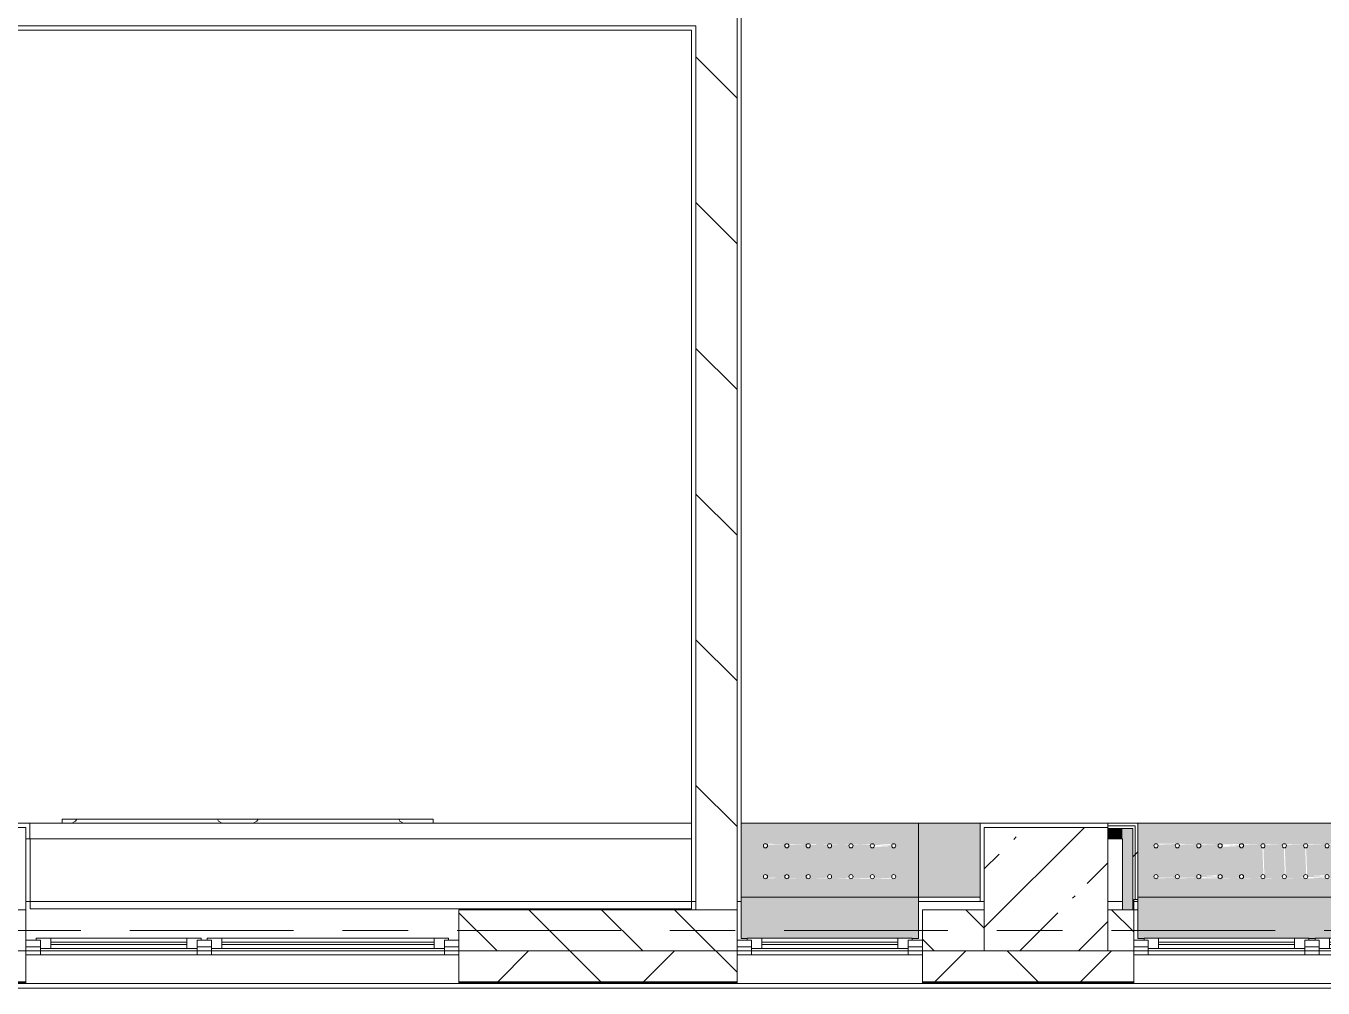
# Model space of a CAD drawing. Header units: millimetres. Extents: x 54725 to 263872, y -8553 to 29614.
# Drawn here: x 154122 to 160415, y -280 to 4390 of the extents above; entities that cross this region are included whole.
import ezdxf

# ---------------------------------------------------------------- set-up
doc = ezdxf.new("R2010")
doc.units = ezdxf.units.MM
doc.linetypes.add('Осевая', pattern=[1587.5, 317.5, -238.125, 793.75, -238.125])
for name, color, linetype, lineweight, true_color in [('A-FLOR-1', 7, 'Continuous', 5, 0xaaaaaa), ('I-WALL-1', 7, 'Continuous', 5, 0xe7e7e7), ('I-WALL-2', 7, 'Continuous', 9, 0xe7e7e7), ('Знаки-1', 7, 'Continuous', 5, 0x787878), ('Знаки-3', 7, 'Continuous', 5, 0xd7cfbf)]:
    doc.layers.add(name, color=color, linetype=linetype, lineweight=lineweight, true_color=true_color)
for name, color, linetype, lineweight in [('A-GLAZ-2', 7, 'Continuous', 5), ('A-WALL', 7, 'Continuous', 9), ('A-WALL-4', 7, 'Continuous', 5), ('I-WALL-3', 7, 'Continuous', 5), ('S-COLS', 7, 'Continuous', 5), ('Знаки', 7, 'Continuous', 5), ('Оси-2', 7, 'Осевая', 9)]:
    doc.layers.add(name, color=color, linetype=linetype, lineweight=lineweight)
pattern_1 = [(45, (136861.56, 0), (-530.33, 530.33), []), (135, (136861.56, 0), (-530.33, -530.33), [])]

# ---------------------------------------------------------------- blocks, each defined once
blk = doc.blocks.new('120_Окно_СКБ_2Ст - 120_Окно_СКБ_2Ст 2100х2500 _мал створка справа_-22445857-Общий план 1 этажа с размещением фрагментов 1_10-1_12')
at = {"layer": 'A-GLAZ-2'}
for p, q in [((-1050, -127), (-1050, -57)), ((-1050, -57), (-980, -57)), ((1050, -57), (-1050, -57)), ((-980, -57), (-980, -127)), ((150, -127), (150, -57)), ((150, -57), (220, -57)), ((220, -57), (220, -127)), ((980, -127), (980, -57)), ((980, -57), (1050, -57)), ((1050, -57), (1050, -127)), ((150, -87), (-980, -87)), ((-980, -87), (-980, -127)), ((-930, -137), (-930, -87)), ((-930, -107), (100, -107)), ((100, -117), (-930, -117)), ((100, -137), (100, -87)), ((150, -127), (150, -87)), ((980, -87), (220, -87)), ((220, -87), (220, -127)), ((270, -137), (270, -87)), ((270, -107), (930, -107)), ((930, -117), (270, -117)), ((930, -137), (930, -87)), ((980, -127), (980, -87)), ((-980, -127), (-1050, -127)), ((-1050, -127), (-1000, -127)), ((-980, -127), (-1000, -127)), ((-1000, -127), (-1000, -137)), ((-1000, -137), (170, -137)), ((170, -137), (-1000, -137)), ((220, -127), (150, -127)), ((170, -127), (150, -127)), ((170, -127), (200, -127)), ((170, -137), (170, -127)), ((220, -127), (200, -127)), ((200, -127), (200, -137)), ((200, -137), (1000, -137)), ((1000, -137), (200, -137)), ((1050, -127), (980, -127)), ((1000, -127), (980, -127)), ((1000, -127), (1050, -127)), ((1000, -137), (1000, -127))]:
    blk.add_line(p, q, dxfattribs=at)
blk = doc.blocks.new('120_Окно_СКБ_1Ст - 120_Окно_СКБ_1Ст 900х2500_h_-V153-Общий план 1 этажа с размещением фрагментов 1_10-1_12')
at = {"layer": 'A-GLAZ-2'}
for p, q in [((-450, -127), (-450, -57)), ((-450, -57), (-380, -57)), ((450, -57), (-450, -57)), ((-380, -57), (-380, -127)), ((380, -127), (380, -57)), ((380, -57), (450, -57)), ((450, -57), (450, -127)), ((380, -87), (-380, -87)), ((-380, -87), (-380, -127)), ((-330, -137), (-330, -87)), ((-330, -107), (330, -107)), ((330, -117), (-330, -117)), ((330, -137), (330, -87)), ((380, -127), (380, -87)), ((-380, -127), (-450, -127)), ((-450, -127), (-400, -127)), ((-380, -127), (-400, -127)), ((-400, -127), (-400, -137)), ((-400, -137), (400, -137)), ((400, -137), (-400, -137)), ((450, -127), (380, -127)), ((400, -127), (380, -127)), ((400, -127), (450, -127)), ((400, -137), (400, -127))]:
    blk.add_line(p, q, dxfattribs=at)
blk = doc.blocks.new('120_Окно_СКБ_2Ст - 120_Окно_СКБ_2Ст 2800х2500_створка_-22445922-Общий план 1 этажа с размещением фрагментов 1_10-1_12')
at = {"layer": 'A-GLAZ-2'}
for p, q in [((-1400, -127), (-1400, -57)), ((-1400, -57), (-1330, -57)), ((1400, -57), (-1400, -57)), ((-1330, -57), (-1330, -127)), ((500, -127), (500, -57)), ((500, -57), (570, -57)), ((570, -57), (570, -127)), ((1330, -127), (1330, -57)), ((1330, -57), (1400, -57)), ((1400, -57), (1400, -127)), ((500, -87), (-1330, -87)), ((-1330, -87), (-1330, -127)), ((-1280, -137), (-1280, -87)), ((-1280, -107), (450, -107)), ((450, -117), (-1280, -117)), ((450, -137), (450, -87)), ((500, -127), (500, -87)), ((1330, -87), (570, -87)), ((570, -87), (570, -127)), ((620, -137), (620, -87)), ((620, -107), (1280, -107)), ((1280, -117), (620, -117)), ((1280, -137), (1280, -87)), ((1330, -127), (1330, -87)), ((-1330, -127), (-1400, -127)), ((-1400, -127), (-1350, -127)), ((-1330, -127), (-1350, -127)), ((-1350, -127), (-1350, -137)), ((-1350, -137), (520, -137)), ((520, -137), (-1350, -137)), ((570, -127), (500, -127)), ((520, -127), (500, -127)), ((520, -127), (550, -127)), ((520, -137), (520, -127)), ((570, -127), (550, -127)), ((550, -127), (550, -137)), ((550, -137), (1350, -137)), ((1350, -137), (550, -137)), ((1400, -127), (1330, -127)), ((1350, -127), (1330, -127)), ((1350, -127), (1400, -127)), ((1350, -137), (1350, -127))]:
    blk.add_line(p, q, dxfattribs=at)
blk = doc.blocks.new('BSC_Колонна _Прямоугольная - 600х600-V216-Общий план 1 этажа с размещением фрагментов 1_10-1_12')
at = {"layer": 'S-COLS'}
h = blk.add_hatch(dxfattribs=at)
h.set_pattern_fill('FP_165', color=256, style=0, pattern_type=2)
h.set_pattern_definition([(45, (-22210, -200), (-285.123, 285.123), []), (45, (-21924.88, -200), (-285.123, 285.123), [504.031, -100.806, 16.764, -84.042])])
h.paths.add_polyline_path([(-76.5, -300), (300, -300), (300, 300), (-300, 300), (-300, -300)])
for p, q in [((300, 300), (-300, 300)), ((-300, 300), (-300, -300)), ((300, -300), (300, 300)), ((-300, -300), (300, -300))]:
    blk.add_line(p, q, dxfattribs=at)
blk = doc.blocks.new('Съемный металлический экран с перфорацией - E1-V250-Общий план 1 этажа с размещением фрагментов 1_10-1_12')
at = {"layer": 'Знаки-1'}
h = blk.add_hatch(dxfattribs=at)
h.set_pattern_fill('FP_196', color=256, style=0, pattern_type=2)
h.set_pattern_definition([(0, (-17342.03, -520), (0, 254), [68.059, -371.882]), (60, (-17215.03, -485.97), (-219.9705, 127), [68.059, -371.882]), (120, (-17181, -358.97), (-219.9705, -127), [68.059, -371.882]), (30, (-17273.97, -520), (-5e-05, 508), [68.059, -439.941]), (30, (-17400.97, -300.03), (-5e-05, 508), [68.059, -439.941]), (150, (-17342.03, -520), (-439.941, -254), [68.059, -439.941]), (150, (-17215.03, -300.03), (-439.941, -254), [68.059, -439.941]), (90, (-17181, -427.03), (-439.941, 254), [68.059, -439.941]), (90, (-17435, -427.03), (-439.941, 254), [68.059, -439.941])])
h.paths.add_polyline_path([(1800, 0), (1800, 20), (0, 20), (0, 0), (503.3, 0)])
at = {"layer": 'Знаки'}
for p, q in [((1800, 20), (0, 20)), ((0, 20), (0, 0)), ((1800, 0), (1800, 20))]:
    blk.add_line(p, q, dxfattribs=at)
blk = doc.blocks.new('Зашивка радиатора_ с перфорацией М1 - Зашивка радиатора_ с перфорацией М1-V262-Общий план 1 этажа с размещением фрагментов 1_10-1_12')
at = {"layer": 'Знаки-3'}
blk.add_hatch(color=256, dxfattribs=at).paths.add_polyline_path([(-399.8, 380), (-430, 379), (-430, 180), (430, 180), (430, 380), (-399.8, 379)])
h = blk.add_hatch(color=256, dxfattribs=at)
h.paths.add_polyline_path([(430.2, 180), (-430, 179.9), (-430, -179.9), (430.2, -179.9), (430.2, 90.4)])
h.paths.add_polyline_path([(430, 179.8), (430, 179.8), (333.1, 90.4)])
h.paths.add_polyline_path([(-206.5, 90.4), (320.9, 85.4), (320.9, 75.4), (312.2, 70.4), (303.6, 75.4), (303.8, 85.7), (302.2, 89), (217.2, 85.4), (217.2, 75.4), (208.5, 70.4), (199.8, 75.4), (199.8, 85.4), (198.5, 89), (113.4, 85.4), (113.4, 75.4), (104.7, 70.4), (96.1, 75.4), (96.1, 85.4), (94.7, 89), (9.7, 85.4), (9.7, 75.4), (1, 70.4), (-7.7, 75.4), (-7.7, 85.4), (-8.7, 89), (-94.1, 85.4), (-94.1, 75.4), (-102.8, 70.4), (-111.4, 75.4), (-111.4, 85.4), (-112.4, 89), (-197.8, 85.4), (-197.8, 75.4), (-206.5, 70.4), (-215.2, 75.4), (-215.2, 85.4), (-216.2, 89), (-301.6, 85.4), (-301.6, 75.4), (-310.3, 70.4), (-318.9, 75.4), (-318.9, 85.4), (-310.3, 90.4), (-307.7, 90), (-209.1, 90)])
h.paths.add_polyline_path([(-300.6, -67.1), (-300.6, -72.2), (-216.2, -67.1)])
h.paths.add_polyline_path([(102.2, -60), (111.8, -62.6), (114.4, -72.2), (114.4, -78.3), (199.8, -74.6), (199.8, -64.6), (208.5, -59.6), (217.2, -64.6), (217.2, -74.6), (218.2, -78.3), (303.3, -74), (303.6, -64.6), (312.2, -59.6), (320.9, -64.6), (320.9, -74.6), (312.2, -79.6), (309.7, -79.3), (-318.9, -74.6), (-318.9, -64.6), (-310.3, -59.6), (-301.6, -64.6), (-300.6, -67.1), (-213.6, -62.6), (-203.9, -60), (-196.8, -67.1), (-199.4, -76.7), (-196.5, -78.3), (-111.4, -74.6), (-111.4, -64.6), (-102.8, -59.6), (-94.1, -64.6), (-94.1, -74.6), (-92.8, -78.3), (-7.7, -74.6), (-7.7, -64.6), (1, -59.6), (9.7, -64.6), (9.7, -74.6), (10.7, -78.3), (96.1, -74.6), (96.1, -64.6), (99.7, -61)])
h.paths.add_polyline_path([(-216.2, -72.2), (-303.2, -76.7), (-300.3, -78.3), (-215.2, -74.6)])
at = {"layer": 'Знаки'}
for p, q in [((-399.8, 380), (-430, 380)), ((-430, 380), (-430, 180)), ((430, 380), (400.2, 380)), ((430, 180), (430, 380)), ((-430, 180), (430, 180)), ((430.2, 180), (-430, 180)), ((-430, 180), (-430, -179.9)), ((430.2, -179.9), (430.2, 180)), ((-430, -179.9), (430.2, -179.9))]:
    blk.add_line(p, q, dxfattribs=at)
for centre, start, end in [((-310.3, 80.4), 180, 0), ((-310.3, 80.4), 0, 180), ((-206.5, 80.4), 0, 180), ((-206.5, 80.4), 180, 360), ((-102.8, 80.4), 0, 180), ((-102.8, 80.4), 180, 0), ((1, 80.4), 0, 180), ((1, 80.4), 180, 0), ((104.7, 80.4), 0, 180), ((104.7, 80.4), 180, 360), ((208.5, 80.4), 0, 180), ((208.5, 80.4), 180, 0), ((312.2, 80.4), 0, 180), ((312.2, 80.4), 180, 0), ((-310.3, -69.6), 0, 180), ((-206.5, -69.6), 0, 180), ((-102.8, -69.6), 0, 180), ((1, -69.6), 0, 180), ((104.7, -69.6), 0, 180), ((208.5, -69.6), 0, 180), ((312.2, -69.6), 0, 180), ((-310.3, -69.6), 180, 0), ((-206.5, -69.6), 180, 0), ((-102.8, -69.6), 180, 0), ((1, -69.6), 180, 0), ((104.7, -69.6), 180, 0), ((208.5, -69.6), 180, 0), ((312.2, -69.6), 180, 0)]:
    blk.add_arc(centre, 10, start, end, dxfattribs=at)
blk = doc.blocks.new('Зашивка без перфорации М3 - М3_2-30966967-Общий план 1 этажа с размещением фрагментов 1_10-1_12')
at = {"layer": 'Знаки-3'}
blk.add_hatch(color=256, dxfattribs=at).paths.add_polyline_path([(-148.7, 180), (-430, 180), (-429.4, -179.9), (-129.8, -179.9), (-129.8, 180)])
at = {"layer": 'Знаки'}
for p, q in [((-129.8, 180), (-430, 180)), ((-430, 180), (-430, -179.9)), ((-129.8, -179.9), (-129.8, 180)), ((-430, -179.9), (-129.8, -179.9))]:
    blk.add_line(p, q, dxfattribs=at)
blk = doc.blocks.new('Зашивка радиатора_ с перфорацией М4 - Зашивка радиатора_ с перфорацией М4-V263-Общий план 1 этажа с размещением фрагментов 1_10-1_12')
at = {"layer": 'Знаки-3'}
blk.add_hatch(color=256, dxfattribs=at).paths.add_polyline_path([(1469.2, 380), (1469.2, 379), (-430, 379), (-430, 180), (2329.2, 180), (2326.3, 380), (1499.2, 380)])
h = blk.add_hatch(color=256, dxfattribs=at)
h.paths.add_polyline_path([(228.7, 180), (-430, 180), (-430, -179.9), (2329.2, -178.5), (2326.3, 180), (753.1, 180)])
h.paths.add_polyline_path([(2024.1, 77.8), (2024.1, 82.9), (1939.7, 77.8)])
h.paths.add_polyline_path([(1835.9, -67.1), (1835.9, -72.2), (1920.3, -67.1)])
h.paths.add_polyline_path([(166.2, 90.4), (2249.9, 85.4), (2249.9, 75.4), (2241.2, 70.4), (2232.6, 75.4), (2232.6, 85.4), (2231.2, 89), (2146.2, 85.4), (2146.2, 75.4), (2137.5, 70.4), (2128.8, 75.4), (2128.8, 85.4), (2127.3, 89), (2042.4, 85.4), (2042.4, 75.4), (2033.7, 70.4), (2025.1, 75.4), (2024.1, 77.8), (1937.1, 73.3), (1927.4, 70.7), (1920.3, 77.8), (1924.7, 88.8), (1920, 89), (1834.9, 85.4), (1834.9, 75.4), (1826.2, 70.4), (1817.6, 75.4), (1817.6, 85.4), (1817.6, 89), (1731.2, 85.4), (1731.2, 75.4), (1722.5, 70.4), (1719.9, 70.7), (1725.1, -60), (1732.2, -67.1), (1727.8, -78.1), (1732.2, -78.3), (1817.6, -74.6), (1817.6, -64.6), (1826.2, -59.6), (1834.9, -64.6), (1836.2, -67), (1922.9, -62.6), (1932.6, -60), (1939.7, -67.1), (1935.3, -78.1), (1939.7, -78.3), (2025.1, -74.6), (2025.1, -64.6), (2033.7, -59.6), (2042.4, -64.6), (2042.4, -74.6), (2043.4, -78.3), (2128.8, -74.6), (2128.8, -64.6), (2137.5, -59.6), (2146.2, -64.6), (2146.2, -74.6), (2147.2, -78.3), (2232.6, -74.6), (2232.6, -64.6), (2241.2, -59.6), (2249.9, -64.6), (2249.9, -74.6), (2241.2, -79.6), (2238.7, -79.3), (-361.2, -74.6), (-361.2, -64.6), (-352.5, -59.6), (-343.8, -64.6), (-343.8, -74.6), (-342.5, -78.3), (-257.4, -74.6), (-257.4, -64.6), (-251.3, -60), (-255.8, 73.3), (-258.4, 82.9), (-258.9, 89), (-343.8, 85.4), (-343.8, 75.4), (-352.5, 70.4), (-361.2, 75.4), (-361.2, 85.4), (-352.5, 90.4), (-349.9, 90), (62.5, 90.4)])
h.paths.add_polyline_path([(1713.8, 89), (1627.4, 85.4), (1627.4, 75.4), (1618.7, 70.4), (1616.2, 70.7), (1621.3, -60), (1628.4, -67.1), (1625.8, -76.7), (1628.4, -78.3), (1713.8, -74.6), (1713.8, -64.6), (1719.9, -59.6), (1715.4, 73.3), (1712.8, 82.9), (1715.4, 89)])
h.paths.add_polyline_path([(1611.7, 89), (1523.7, 85.4), (1523.7, 75.4), (1515, 70.4), (1512.4, 70.7), (1517.6, -60), (1524.7, -67.1), (1522.1, -76.7), (1524.7, -78.3), (1610.1, -74.6), (1610.1, -64.6), (1616.1, -59.6), (1611.2, 73.9), (1609.1, 82.9), (1613.4, 89)])
h.paths.add_polyline_path([(-246.2, 70.7), (-251.3, 70.7), (-246.2, -60)])
h.paths.add_polyline_path([(-31.6, -67.1), (-31.6, -72.2), (52.8, -67.1)])
h.paths.add_polyline_path([(-33.5, 89), (-32.6, 85.4), (-33.5, 74.2), (-41.3, 70.4), (-49.9, 75.4), (-49.9, 85.4), (-50.9, 89), (-136.3, 85.4), (-136.3, 75.4), (-145, 70.4), (-153.7, 75.4), (-153.7, 85.4), (-154.7, 89), (-240.1, 85.4), (-240.1, 75.4), (-246.2, 70.7), (-241.7, -62.6), (-239.1, -72.2), (-238.8, -78.3), (-153.7, -74.6), (-153.7, -64.6), (-145, -59.6), (-136.3, -64.6), (-136.3, -74.6), (-135, -78.3), (-49.9, -74.6), (-49.9, -64.6), (-41.3, -59.6), (-32.6, -64.6), (-31.6, -67.1), (55.4, -62.6), (65.1, -60), (72.2, -67.1), (69.6, -76.7), (72.5, -78.3), (157.6, -74.6), (157.6, -64.6), (166.2, -59.6), (168.8, -60), (163.7, 70.7), (156.6, 77.8), (159.2, 87.4), (156.6, 89), (71.2, 85.4), (71.2, 75.4), (62.5, 70.4), (53.8, 75.4), (53.8, 85.4), (52.8, 89), (-31.6, 89)])
h.paths.add_polyline_path([(467.8, 77.8), (467.8, 82.9), (383.4, 77.8)])
h.paths.add_polyline_path([(272.6, 70.7), (267.4, 70.7), (272.6, -60)])
h.paths.add_polyline_path([(376.3, 70.7), (366.7, 73.3), (364.1, 82.9), (364.1, 89), (278.7, 85.4), (277.3, 73.7), (272.6, 70.7), (277.1, -62.6), (279.7, -72.2), (280, -78.3), (365.1, -74.6), (365.1, -64.6), (373.7, -59.6), (376.3, -60)])
h.paths.add_polyline_path([(383.4, -67.1), (383.4, -72.2), (467.8, -67.1)])
h.paths.add_polyline_path([(1505.3, 77.8), (1505.3, 82.9), (1420.9, 77.8)])
h.paths.add_polyline_path([(1401.6, 77.8), (1405.9, 88.8), (1397.5, 89), (1316.2, 85.4), (1317.2, 77.8)])
h.paths.add_polyline_path([(1302.5, 89), (1212.4, 85.4), (1212.4, 75.4), (1203.7, 70.4), (1195.1, 75.4), (1195.1, 85.4), (1193.7, 89), (1108.7, 85.4), (1108.7, 75.4), (1100, 70.4), (1091.3, 75.4), (1091.3, 85.4), (1090, 89), (1004.9, 85.4), (1004.9, 75.4), (996.2, 70.4), (987.6, 75.4), (987.6, 85.4), (986.6, 89), (901.2, 85.4), (901.2, 75.4), (892.5, 70.4), (883.8, 75.4), (883.8, 85.4), (882.8, 89), (797.4, 85.4), (797.4, 75.4), (788.7, 70.4), (780.1, 75.4), (780.1, 85.4), (779.1, 89), (693.7, 85.4), (693.7, 75.4), (685, 70.4), (676.3, 75.4), (676.3, 85.4), (675.3, 89), (589.9, 85.4), (589.9, 75.4), (581.2, 70.4), (572.6, 75.4), (572.6, 85.4), (571.6, 89), (486.2, 85.4), (486.2, 75.4), (477.5, 70.4), (468.8, 75.4), (467.5, 77.8), (380.8, 73.3), (376.3, 70.7), (380.8, -62.6), (383.4, -67.1), (470.4, -62.6), (480.1, -60), (487.2, -67.1), (484.6, -76.7), (490.9, -78.3), (572.6, -74.6), (572.6, -64.6), (581.2, -59.6), (589.9, -64.6), (589.9, -74.6), (591.2, -78.3), (676.3, -74.6), (676.3, -64.6), (685, -59.6), (693.7, -64.6), (693.7, -74.6), (695, -78.3), (780.1, -74.6), (780.1, -64.6), (788.7, -59.6), (797.4, -64.6), (797.4, -74.6), (798.7, -78.3), (883.8, -74.6), (883.8, -64.6), (892.5, -59.6), (901.2, -64.6), (901.2, -74.6), (902.5, -78.3), (986.7, -72.5), (987.6, -64.6), (996.2, -59.6), (1004.9, -64.6), (1004.9, -74.6), (1005.9, -78.3), (1091.3, -74.6), (1091.3, -64.6), (1100, -59.6), (1108.7, -64.6), (1108.7, -74.6), (1109.7, -78.3), (1195.1, -74.6), (1195.1, -64.6), (1203.7, -59.6), (1212.4, -64.6), (1212.4, -74.6), (1213.4, -78.3), (1298.8, -74.6), (1298.8, -64.6), (1307.5, -59.6), (1316.2, -64.6), (1316.2, -74.6), (1317.2, -78.3), (1402.6, -74.6), (1402.6, -64.6), (1411.2, -59.6), (1419.9, -64.6), (1419.9, -74.6), (1420.9, -78.3), (1506.3, -74.6), (1506.3, -64.6), (1512.4, -59.6), (1507.9, 73.3), (1505.3, 77.8), (1418.3, 73.3), (1408.7, 70.7), (1401.6, 77.8), (1314.6, 73.3), (1304.9, 70.7), (1297.8, 77.8), (1302.2, 88.8)])
h.paths.add_polyline_path([(1507.9, 89), (1419.9, 85.4), (1420.9, 82.9), (1507.9, 87.4), (1509.7, 89)])
h.paths.add_polyline_path([(1939.7, 89), (1938.7, 85.4), (1939.7, 82.9), (2026.7, 87.4), (2023.7, 89)])
h.paths.add_polyline_path([(265, 89), (174.9, 85.4), (174.9, 75.4), (168.8, 70.7), (173.3, -62.6), (175.9, -72.2), (176.2, -78.3), (261.3, -74.6), (261.3, -64.6), (267.4, -60), (262.9, 73.3), (260.3, 82.9), (262.9, 87.4)])
h.paths.add_polyline_path([(472.5, 89), (382.4, 85.4), (383.7, 83), (470.4, 87.4)])
h.paths.add_polyline_path([(52.8, -72.2), (-34.2, -76.7), (-31.3, -78.3), (53.8, -74.6)])
h.paths.add_polyline_path([(1920.3, -72.2), (1835.9, -78.3), (1921.3, -74.6)])
h.paths.add_polyline_path([(383.4, -72.2), (383.7, -78.3), (468.8, -74.6), (467.8, -72.2), (383.7, -72.2)])
at = {"layer": 'Знаки'}
for p, q in [((-400.8, 380), (-430, 380)), ((-430, 380), (-430, 180)), ((1499.2, 380), (1469.2, 380)), ((2330, 380), (2299.2, 380)), ((2330, 191), (2330, 380)), ((-430, 180), (2330, 180)), ((2330.2, 180), (-430, 180)), ((-430, 180), (-430, -179.9)), ((-430, -179.9), (2330.2, -179.9))]:
    blk.add_line(p, q, dxfattribs=at)
for centre, start, end in [((-352.5, 80.4), 0, 180), ((-352.5, 80.4), 180, 0), ((-248.8, 80.4), 0, 180), ((-248.8, 80.4), 180, 0), ((-145, 80.4), 0, 180), ((-145, 80.4), 180, 0), ((-41.3, 80.4), 0, 180), ((-41.3, 80.4), 180, 0), ((62.5, 80.4), 0, 180), ((62.5, 80.4), 180, 0), ((166.2, 80.4), 0, 180), ((166.2, 80.4), 180, 0), ((270, 80.4), 0, 180), ((270, 80.4), 180, 360), ((373.7, 80.4), 0, 180), ((373.7, 80.4), 180, 0), ((477.5, 80.4), 0, 180), ((477.5, 80.4), 180, 360), ((581.2, 80.4), 0, 180), ((581.2, 80.4), 180, 0), ((685, 80.4), 0, 180), ((685, 80.4), 180, 0), ((788.7, 80.4), 0, 180), ((788.7, 80.4), 180, 360), ((892.5, 80.4), 0, 180), ((892.5, 80.4), 180, 0), ((996.2, 80.4), 0, 180), ((996.2, 80.4), 180, 360), ((1100, 80.4), 0, 180), ((1100, 80.4), 180, 0), ((1203.7, 80.4), 0, 180), ((1203.7, 80.4), 180, 0), ((1307.5, 80.4), 0, 180), ((1307.5, 80.4), 180, 360), ((1411.2, 80.4), 0, 180), ((1411.2, 80.4), 180, 0), ((1515, 80.4), 0, 180), ((1515, 80.4), 180, 0), ((1618.7, 80.4), 0, 180), ((1618.7, 80.4), 180, 0), ((1722.5, 80.4), 0, 180), ((1722.5, 80.4), 180, 0), ((1826.2, 80.4), 0, 180), ((1826.2, 80.4), 180, 360), ((1930, 80.4), 0, 180), ((1930, 80.4), 180, 0), ((2033.7, 80.4), 0, 180), ((2033.7, 80.4), 180, 0), ((2137.5, 80.4), 0, 180), ((2137.5, 80.4), 180, 0), ((2241.2, 80.4), 0, 180), ((2241.2, 80.4), 180, 0), ((-352.5, -69.6), 0, 180), ((-248.8, -69.6), 0, 180), ((-145, -69.6), 0, 180), ((-41.3, -69.6), 0, 180), ((62.5, -69.6), 0, 180), ((166.2, -69.6), 0, 180), ((270, -69.6), 0, 180), ((373.7, -69.6), 0, 180), ((477.5, -69.6), 0, 180), ((581.2, -69.6), 0, 180), ((685, -69.6), 0, 180), ((788.7, -69.6), 0, 180), ((892.5, -69.6), 0, 180), ((996.2, -69.6), 0, 180), ((1100, -69.6), 0, 180), ((1203.7, -69.6), 0, 180), ((1307.5, -69.6), 0, 180), ((1411.2, -69.6), 0, 180), ((1515, -69.6), 0, 180), ((1618.7, -69.6), 0, 180), ((1722.5, -69.6), 0, 180), ((1826.2, -69.6), 0, 180), ((1930, -69.6), 0, 180), ((2033.7, -69.6), 0, 180), ((2137.5, -69.6), 0, 180), ((2241.2, -69.6), 0, 180), ((-352.5, -69.6), 180, 0), ((-248.8, -69.6), 180, 0), ((-145, -69.6), 180, 0), ((-41.3, -69.6), 180, 0), ((62.5, -69.6), 180, 0), ((166.2, -69.6), 180, 0), ((270, -69.6), 180, 0), ((373.7, -69.6), 180, 0), ((477.5, -69.6), 180, 0), ((581.2, -69.6), 180, 0), ((685, -69.6), 180, 0), ((788.7, -69.6), 180, 0), ((892.5, -69.6), 180, 0), ((996.2, -69.6), 180, 0), ((1100, -69.6), 180, 0), ((1203.7, -69.6), 180, 0), ((1307.5, -69.6), 180, 0), ((1411.2, -69.6), 180, 0), ((1515, -69.6), 180, 0), ((1618.7, -69.6), 180, 0), ((1722.5, -69.6), 180, 0), ((1826.2, -69.6), 180, 0), ((1930, -69.6), 180, 0), ((2033.7, -69.6), 180, 0), ((2137.5, -69.6), 180, 0), ((2241.2, -69.6), 180, 0)]:
    blk.add_arc(centre, 10, start, end, dxfattribs=at)
blk = doc.blocks.new('Зашивка приборов отопления21 - Зашивка приборов отопления-33282451-Общий план 1 этажа с размещением фрагментов 1_10-1_12')
at = {"layer": 'A-WALL-4'}
for p, q in [((13270.9, 520), (10060, 520)), ((10060, 520), (10060, 445)), ((13270.9, 445), (13270.9, 520)), ((10060, 445), (13270.9, 445)), ((13270.9, 445), (10060.9, 445)), ((10060.9, 445), (10060.9, 105)), ((13270.9, 105), (13270.9, 445)), ((10060.9, 105), (13270.9, 105))]:
    blk.add_line(p, q, dxfattribs=at)

msp = doc.modelspace()

# ---------------------------------------------------------------- hatches: boundary and pattern name
at = {"layer": 'A-WALL-4'}
h = msp.add_hatch(dxfattribs=at)
h.set_pattern_fill('FP_62', color=256, style=0, pattern_type=2)
h.set_pattern_definition([(135, (136861.56, 0), (-176.7767, -176.7767), [])])
h.paths.add_polyline_path([(143691.6, -100), (144521.6, -100), (144521.6, 100), (143691.6, 100), (143691.6, -80)])
h.paths.add_polyline_path([(153521.6, -100), (153521.6, 100), (153371.6, 100), (153371.6, -100)])
h.paths.add_polyline_path([(165171.3, -100), (165171.3, 100), (164171.6, 100), (164171.6, -100), (164763.5, -100)])
h.paths.add_polyline_path([(152177.8, -100), (152471.6, -100), (152471.6, 100), (151721.6, 100), (151721.6, -100)])
h.paths.add_polyline_path([(156221.6, -100), (157571.6, -100), (157571.6, 100), (156221.6, 100), (156221.6, -80)])
h.paths.add_polyline_path([(148871.6, -100), (149021.6, -100), (149021.6, 100), (148871.6, 100), (148871.6, -80)])
h.paths.add_polyline_path([(163271.6, -100), (163271.6, 100), (163021.6, 100), (163021.6, -100), (163190.3, -100)])
h.paths.add_polyline_path([(146221.3, -100), (146771.6, -100), (146771.6, 100), (146021.3, 100), (146021.3, -100), (146201.3, -100)])
h.paths.add_polyline_path([(162296.6, -100), (162421.6, -100), (162421.6, 100), (162296.6, 100), (162296.6, -80)])
h.paths.add_polyline_path([(158771.6, -100), (158771.6, 100), (158471.6, 100), (158471.6, -100)])
h.paths.add_polyline_path([(159496.6, -100), (159496.6, 100), (159371.6, 100), (159371.6, -100)])
h = msp.add_hatch(dxfattribs=at)
h.set_pattern_fill('FP_84', color=256, style=0, pattern_type=2)
h.set_pattern_definition([(45, (136861.56, 0), (-353.5534, 353.5534), []), (135, (136861.56, 0), (-353.5534, -353.5534), [])])
h.paths.add_polyline_path([(207240, -250), (207521.6, -250), (207521.6, -100), (203921.6, -100), (203921.6, -250), (205142.4, -250)])
h.paths.add_polyline_path([(209141.6, -250), (209141.6, -100), (208421.6, -101.8), (208421.6, -250)])
h.paths.add_polyline_path([(210841.6, -250), (212561.6, -250), (212561.6, -100), (210841.6, -100)])
h.paths.add_polyline_path([(201121.6, -250), (201121.6, -100), (200571.6, -100), (200571.6, -250), (200947.2, -250)])
h.paths.add_polyline_path([(196121.6, -250), (196871.6, -250), (196871.6, -100), (196121.6, -100), (196121.6, -132.4)])
h.paths.add_polyline_path([(198471.6, -250), (198471.6, -100), (197771.6, -100), (197771.6, -250)])
h.paths.add_polyline_path([(194021.6, -250), (194021.6, -100), (193271.6, -100), (193271.6, -250)])
h.paths.add_polyline_path([(203021.6, -250), (203021.6, -100), (202021.6, -100), (202021.6, -250)])
h.paths.add_polyline_path([(186263.9, -250), (186633.1, -250), (186633.1, -100), (185921.6, -100), (185921.6, -250)])
h.paths.add_polyline_path([(185021.6, -250), (185021.6, -100), (184271.6, -100), (184271.6, -250)])
h.paths.add_polyline_path([(190171.6, -250), (190171.6, -100), (188733.1, -100), (188733.1, -250)])
h.paths.add_polyline_path([(181171.6, -250), (181171.6, -100), (179599.1, -100), (179599.1, -250), (179971.1, -250)])
h.paths.add_polyline_path([(170731.6, -250), (170731.6, -100), (169871.6, -100), (169871.6, -250)])
h.paths.add_polyline_path([(176801.6, -250), (177499.1, -250), (177499.1, -100), (176801.6, -100), (176801.6, -180.4)])
h.paths.add_polyline_path([(174851.6, -250), (175901.6, -250), (175901.6, -100), (174851.6, -100), (174851.6, -185.3)])
h.paths.add_polyline_path([(167071.6, -250), (167071.6, -100), (166071.3, -100), (166071.3, -250)])
h.paths.add_polyline_path([(172831.6, -250), (173951.6, -250), (173951.6, -100), (172831.6, -100), (172831.6, -190.3)])
h.paths.add_polyline_path([(164171.6, -250), (165171.3, -250), (165171.3, -100), (164171.6, -100), (164171.6, -211.8)])
h.paths.add_polyline_path([(163271.6, -250), (163271.6, -100), (162296.6, -100), (162296.6, -250), (163190.3, -250)])
h.paths.add_polyline_path([(159496.6, -250), (159496.6, -100), (158471.6, -100), (158471.6, -250), (158995.1, -250)])
h.paths.add_polyline_path([(157571.6, -250), (157571.6, -100), (156221.6, -100), (156221.6, -250), (156897.4, -250)])
h.paths.add_polyline_path([(153371.6, -250), (154121.6, -250), (154121.6, -100), (153371.6, -100), (153371.6, -238.7)])
h.paths.add_polyline_path([(152471.6, -250), (152471.6, -100), (151721.6, -100), (151721.6, -250)])
h.paths.add_polyline_path([(148871.6, -250), (149621.6, -248), (149621.6, -100), (148871.6, -100), (148871.6, -249.9)])
h.paths.add_polyline_path([(136971.6, -250), (140591.6, -250), (140591.6, -100), (136601.6, -100), (136601.6, -250), (136751.6, -250)])
h.paths.add_polyline_path([(143691.6, -250), (145121.3, -250), (145121.3, -100), (143691.6, -100), (143691.6, -115.9)])
h.paths.add_polyline_path([(146021.3, -250), (146771.6, -250), (146771.6, -100), (146021.3, -100), (146021.3, -115.9)])
at = {"layer": 'I-WALL-1'}
msp.add_hatch(color=256, dxfattribs=at).paths.add_polyline_path([(159441.6, 445), (159441.6, 495), (159371.6, 495), (159371.6, 445)])
at = {"layer": 'I-WALL-2'}
msp.add_hatch(color=256, dxfattribs=at).paths.add_polyline_path([(159491.6, 100), (159491.6, 495), (159441.6, 495), (159441.6, 100)])
at = {"layer": 'I-WALL-3'}
h = msp.add_hatch(dxfattribs=at)
h.set_pattern_fill('FP_83', color=256, style=0, pattern_type=2)
h.set_pattern_definition([(135, (136861.56, 0), (-353.553, -353.553), [])])
h.paths.add_polyline_path([(157421.9, 100), (157571.6, 100), (157571.6, 7680), (157371.6, 7680), (157371.6, 100)])
h = msp.add_hatch(dxfattribs=at)
h.set_pattern_fill('FP_190', color=256, style=0, pattern_type=2)
h.set_pattern_definition(pattern_1)
h.paths.add_polyline_path([(159491.6, 100), (159496.6, 100), (159496.6, 150), (159504.1, 155.7), (159504.1, 507.5), (159491.6, 507.5), (159491.6, 120)])
h = msp.add_hatch(dxfattribs=at)
h.set_pattern_fill('FP_190', color=256, style=0, pattern_type=2)
h.set_pattern_definition(pattern_1)
h.paths.add_polyline_path([(159506.8, 150), (159516.6, 150), (159515.5, 520), (159504.1, 520), (159506.5, 150)])

# ---------------------------------------------------------------- linework, layer by layer
at = {"layer": 'A-FLOR-1'}
for p, q in [((157591.6, 7660), (157591.6, 520.9)), ((157351.6, 4370), (151171.6, 4370)), ((157351.6, 520), (157351.6, 4370)), ((153521.6, 520), (154140.7, 520)), ((158752, 520), (159371.6, 520)), ((157351.6, 445), (154121.6, 445)), ((157351.6, 140), (157351.6, 445)), ((157591.6, 161), (157591.6, 140)), ((158751.6, 140), (158751.6, 161))]:
    msp.add_line(p, q, dxfattribs=at)
at = {"layer": 'A-WALL'}
for p, q in [((159504.1, 507.5), (159371.6, 507.5)), ((159504.1, 150), (159504.1, 507.5)), ((159491.6, 495), (159371.6, 495)), ((159491.6, 100), (159491.6, 495)), ((157371.6, 100), (157571.6, 100)), ((154121.6, -100), (153371.6, -100)), ((157571.6, -100), (156221.6, -100)), ((158771.6, -100), (158471.6, -100)), ((159496.6, -100), (159371.6, -100)), ((153371.6, -250), (154121.6, -250)), ((156221.6, -250), (157571.6, -250)), ((158471.6, -250), (159496.6, -250)), ((153371.6, -253), (154121.6, -253)), ((156221.6, -253), (157571.6, -253)), ((158471.6, -253), (159496.6, -253))]:
    msp.add_line(p, q, dxfattribs=at)
at = {"layer": 'A-WALL-4'}
for p, q in [((154121.6, 100), (153446.6, 100)), ((154121.6, -258), (154121.6, 100)), ((157371.6, 100), (156221.6, 100)), ((156221.6, 100), (156221.6, -258)), ((157571.6, -258), (157571.6, 100)), ((158771.6, 100), (158471.6, 100)), ((158471.6, 100), (158471.6, -258)), ((159441.6, 100), (159371.6, 100)), ((159496.6, -258), (159496.6, 100)), ((154121.6, -100), (156221.6, -100)), ((157571.6, -100), (158471.6, -100)), ((159496.6, -100), (162296.6, -100)), ((209141.6, -280), (136571.6, -280)), ((146021.3, -258), (158471.6, -258)), ((158471.6, -258), (174851.6, -258))]:
    msp.add_line(p, q, dxfattribs=at)
at = {"layer": 'I-WALL-3'}
for p, q in [((157571.6, 100), (157571.6, 7680)), ((151191.6, 4390), (157371.6, 4390)), ((157371.6, 4390), (157371.6, 100)), ((159516.6, 520), (159371.6, 520)), ((159371.6, 520), (159371.6, 500)), ((159516.6, 150), (159516.6, 520)), ((159371.6, 445), (159441.6, 445)), ((159441.6, 445), (159441.6, 100)), ((154121.6, 140), (157371.6, 140)), ((157571.6, 140), (157591.8, 140)), ((158451.8, 140), (158771.6, 140)), ((159371.6, 140), (159441.6, 140)), ((159495.6, 140), (159515.8, 140)), ((159496.6, 100), (159496.6, 150)), ((159496.6, 150), (159516.6, 150)), ((159441.6, 100), (159515.8, 100)), ((154191.6, -80), (154121.6, -80)), ((155021.6, -80), (154951.6, -80)), ((156221.6, -80), (156151.6, -80)), ((157641.6, -80), (157571.6, -80)), ((158470.7, -80), (158401.6, -80)), ((159566.6, -80), (159496.6, -80)), ((160396.6, -80), (160326.6, -80))]:
    msp.add_line(p, q, dxfattribs=at)
at = {"layer": 'S-COLS'}
for p, q in [((154121.6, 500), (153521.6, 500)), ((154121.6, -100), (154121.6, 500)), ((153521.6, -100), (154121.6, -100))]:
    msp.add_line(p, q, dxfattribs=at)
at = {"layer": 'Оси-2'}
msp.add_line((146132.8, 0), (163121.6, 0), dxfattribs=at)

# ---------------------------------------------------------------- block references
at = {"layer": 'A-GLAZ-2', "rotation": 180}
for name, p in [('120_Окно_СКБ_2Ст - 120_Окно_СКБ_2Ст 2100х2500 _мал створка справа_-22445857-Общий план 1 этажа с размещением фрагментов 1_10-1_12', (155171.6, -175)), ('120_Окно_СКБ_1Ст - 120_Окно_СКБ_1Ст 900х2500_h_-V153-Общий план 1 этажа с размещением фрагментов 1_10-1_12', (158021.6, -175)), ('120_Окно_СКБ_2Ст - 120_Окно_СКБ_2Ст 2800х2500_створка_-22445922-Общий план 1 этажа с размещением фрагментов 1_10-1_12', (160896.6, -175))]:
    msp.add_blockref(name, p, dxfattribs=at)
at = {"layer": 'A-WALL-4'}
msp.add_blockref('Зашивка приборов отопления21 - Зашивка приборов отопления-33282451-Общий план 1 этажа с размещением фрагментов 1_10-1_12', (144080.7, 0), dxfattribs=at)
at = {"layer": 'S-COLS'}
msp.add_blockref('BSC_Колонна _Прямоугольная - 600х600-V216-Общий план 1 этажа с размещением фрагментов 1_10-1_12', (159071.6, 200), dxfattribs=at)
at = {"layer": 'Знаки'}
msp.add_blockref('Съемный металлический экран с перфорацией - E1-V250-Общий план 1 этажа с размещением фрагментов 1_10-1_12', (154296.6, 520), dxfattribs=at)
at = {"layer": 'Знаки', "rotation": 180}
for name, p in [('Зашивка радиатора_ с перфорацией М1 - Зашивка радиатора_ с перфорацией М1-V262-Общий план 1 этажа с размещением фрагментов 1_10-1_12', (158021.8, 341)), ('Зашивка без перфорации М3 - М3_2-30966967-Общий план 1 этажа с размещением фрагментов 1_10-1_12', (158322, 341)), ('Зашивка радиатора_ с перфорацией М4 - Зашивка радиатора_ с перфорацией М4-V263-Общий план 1 этажа с размещением фрагментов 1_10-1_12', (161845.8, 341))]:
    msp.add_blockref(name, p, dxfattribs=at)

doc.saveas('drawing.dxf')
